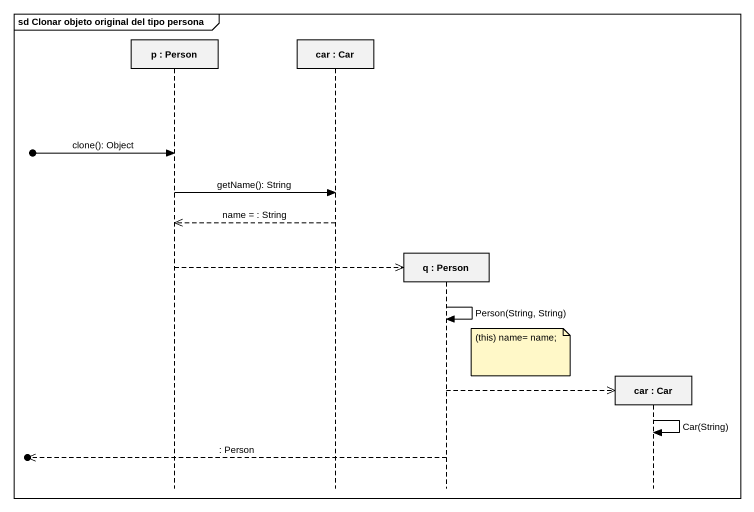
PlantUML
@startuml
mainframe sd Clonar objeto original del tipo persona
hide footbox
participant "p : Person" as p
participant "car : Car" as car
participant "q : Person" as q
participant "car : Car" as car_2

[o-> p : clone(): Object
p -> car : getName(): String
car -->> p : name = : String
p -->> q **
q -> q : Person(String, String)
note right of q : (this) name= name;
q -->> car_2 **
car_2 -> car_2 : Car(String)
[o<<-- q : : Person
@enduml
